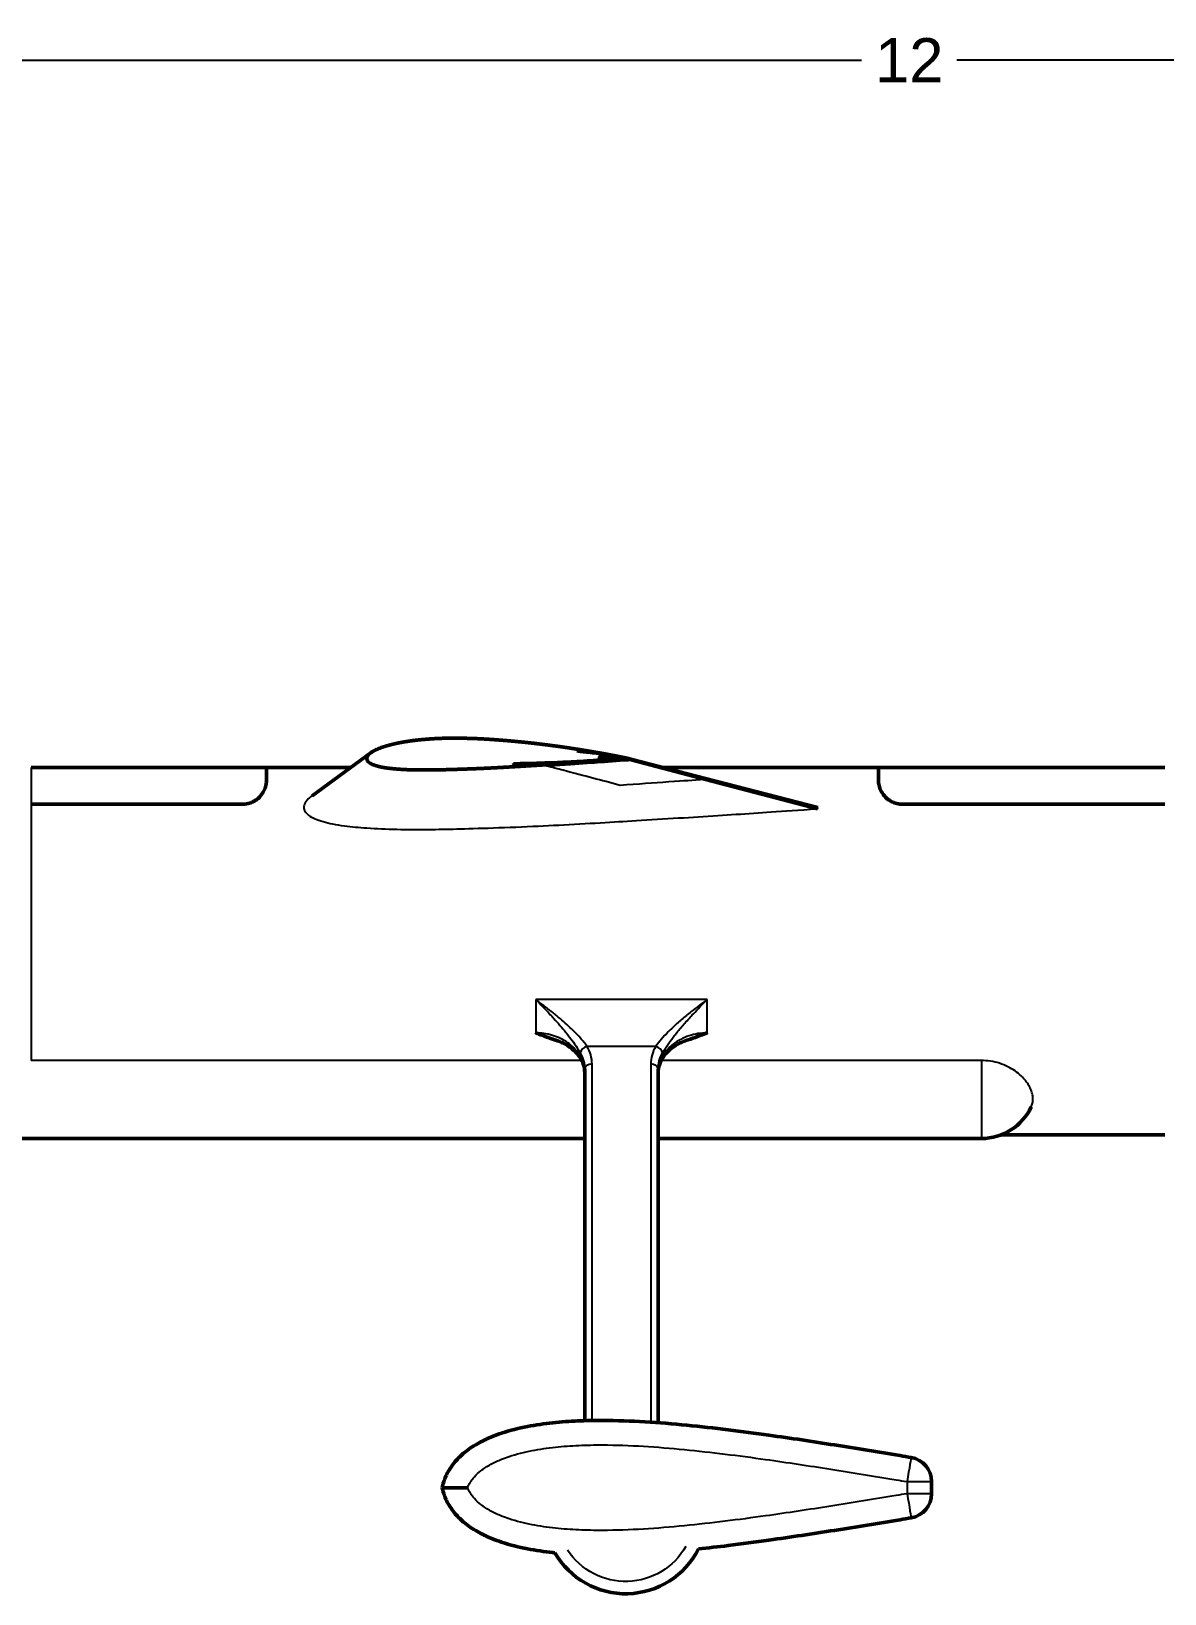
# Model space of a CAD drawing. Header units: inches. Extents: x -35.3 to 25, y 1.9 to 19.6.
# Drawn here: x 12.74 to 18.92, y 8 to 16.51 of the extents above; entities that cross this region are included whole.
import ezdxf

# ---------------------------------------------------------------- set-up
doc = ezdxf.new("R2010")
doc.units = ezdxf.units.IN
doc.header["$LTSCALE"] = 0.75
doc.header["$MEASUREMENT"] = 0
for name, color, linetype, lineweight in [('Dimensions', 7, 'Continuous', 25), ('Visible', 7, 'Continuous', 50), ('Visible Narrow', 7, 'Continuous', 25)]:
    doc.layers.add(name, color=color, linetype=linetype, lineweight=lineweight)
doc.styles.get("Standard").update_dxf_attribs({"font": 'arial.ttf'})
doc.dimstyles.get("Standard").update_dxf_attribs({"dimtxt": 0.24, "dimasz": 0.24, "dimexe": 0.14, "dimexo": 0.14, "dimgap": 0.1, "dimtad": 0, "dimtih": 1, "dimtoh": 1, "dimlfac": 0.083333, "dimzin": 12, "dimdsep": 46, "dimtxsty": 'Standard', "dimcen": 0, "dimclrd": 256, "dimclre": 256, "dimclrt": 256, "dimazin": 3, "dimtp": 0.01, "dimtm": 0.01, "dimtfac": 1, "dimtofl": 0, "dimtmove": 0, "dimatfit": 3, "dimfxl": 1, "dimtolj": 1, "dimtzin": 12, "dimarcsym": 1})

# ---------------------------------------------------------------- blocks, each defined once
blk = doc.blocks.new('*D7')
at = {"layer": 'Defpoints', "color": 0, "transparency": 16777216}
for p in [(25.022089, 16.348685), (25.022089, 12.229037), (9.022089, 11.495704)]:
    blk.add_point(p, dxfattribs=at)
at = {"layer": 'Dimensions', "lineweight": -2, "transparency": 16777216}
for p, q in [((9.022089, 11.635704), (9.022089, 16.488685)), ((25.022089, 12.369037), (25.022089, 16.488685)), ((9.262089, 16.348685), (17.264115, 16.348685)), ((24.782089, 16.348685), (17.78286, 16.348685))]:
    blk.add_line(p, q, dxfattribs=at)
at = {"layer": 'Dimensions', "transparency": 16777216}
for points in [[(9.262089, 16.388685), (9.262089, 16.308685), (9.022089, 16.348685)], [(24.782089, 16.388685), (24.782089, 16.308685), (25.022089, 16.348685)]]:
    blk.add_solid(points, dxfattribs=at)
at = {"layer": 'Dimensions', "transparency": 16777216, "insert": (17.523488, 16.348685), "char_height": 0.24, "attachment_point": 5}
blk.add_mtext('\\A1;12', dxfattribs=at)

msp = doc.modelspace()

# ---------------------------------------------------------------- linework, layer by layer
at = {"layer": 'Visible', "extrusion": (-1, 2e-16, 0)}
for p, q in [((14.2701, 12.3427, 0.5316), (14.5924, 12.5785, 16.0015)), ((14.5924, 12.5785, -16.0015), (14.5924, 12.5785, -16.0015)), ((15.9687, 12.5505, 16.402), (15.9687, 12.5501, 16.402)), ((16.0133, 12.5404, 15.736), (15.9954, 12.545, 16.0021)), ((16.0133, 12.5367, 15.736), (15.9954, 12.5413, 16.0021)), ((16.414, 12.4366, 9.7494), (16.0133, 12.5404, 15.736)), ((16.4141, 12.4315, 9.7494), (16.0133, 12.5367, 15.736)), ((12.7403, 12.4957), (14.0221, 12.4957)), ((14.0221, 12.4957), (14.4792, 12.4957)), ((16.1859, 12.4957), (17.3554, 12.4957)), ((17.0251, 12.2784, 0.6224), (16.414, 12.4366, 9.7494)), ((17.0245, 12.2712, 0.6313), (16.4141, 12.4315, 9.7494)), ((17.3554, 12.4957), (18.9154, 12.4957)), ((13.8888, 12.2957, 0.6), (12.7403, 12.2957, 0.6)), ((13.8888, 12.2957, 0.6), (12.7403, 12.2957, 0.6)), ((18.9154, 12.2957, 0.6), (17.4888, 12.2957, 0.6)), ((18.9154, 12.2957, 0.6), (17.4888, 12.2957, 0.6)), ((15.7554, 10.854, 1.0921), (15.7554, 8.9389, 2.9215)), ((16.1554, 8.9277, 2.9322), (16.1554, 10.854, 1.0921)), ((12.061, 10.4757, 0.5307), (15.7554, 10.4757, 0.5307)), ((16.1554, 10.4757, 0.5307), (17.9165, 10.4757, 0.5307)), ((18.0242, 10.4957), (18.9154, 10.4957)), ((17.645, 8.5413, 3.3067), (17.645, 8.6068, 3.3067))]:
    msp.add_line(p, q, dxfattribs=at)
at = {"layer": 'Visible', "extrusion": (1, -2e-16, 0)}
msp.add_arc((11.4957, 0, 14.0221), 1, 0, 21.03947, dxfattribs=at)
msp.add_arc((11.4957, 0, 14.0221), 1, 0, 21.03947, dxfattribs=at)
at = {"layer": 'Visible', "extrusion": (-1, 2e-16, 0)}
msp.add_arc((-11.4957, 0, -17.3554), 1, 158.96053, 180, dxfattribs=at)
msp.add_arc((-11.4957, 0, -17.3554), 1, 158.96053, 180, dxfattribs=at)
at = {"layer": 'Visible', "extrusion": (0, -2e-16, -1)}
msp.add_arc((-17.9165, 10.7757, -0.5307), 0.3, 205.1663, 270, dxfattribs=at)
at = {"layer": 'Visible'}
for centre, radius, start, end in [((17.5117, 8.6068, 3.3067), 0.1333, 0, 80.43539), ((17.5117, 8.5413, 3.3067), 0.1333, 279.56461, 0), ((15.9784, 8.4407, 3.3111), 0.4444, 209.84665, 333.19649)]:
    msp.add_arc(centre, radius, start, end, dxfattribs=at)
at = {"layer": 'Visible', "extrusion": (8.33e-14, 0.017452, 0.999848)}
msp.add_open_spline([(14.5688, 12.5433, 16.0021), (14.5687, 12.5441, 16.0021), (14.5687, 12.5469, 16.002), (14.5695, 12.5519, 16.0019), (14.5727, 12.5589, 16.0018), (14.5793, 12.5673, 16.0017), (14.5873, 12.5748, 16.0015), (14.594, 12.5799, 16.0014), (14.6002, 12.5837, 16.0014), (14.6074, 12.5874, 16.0013), (14.6167, 12.5919, 16.0012), (14.6276, 12.5969, 16.0011), (14.6392, 12.6019, 16.0011), (14.6505, 12.6061, 16.001), (14.661, 12.6096, 16.0009), (14.6707, 12.6125, 16.0009), (14.6801, 12.6152, 16.0008), (14.6896, 12.6178, 16.0008), (14.6999, 12.6206, 16.0007), (14.7115, 12.6236, 16.0007), (14.7247, 12.6266, 16.0006), (14.7393, 12.6297, 16.0006), (14.7549, 12.6327, 16.0005), (14.7709, 12.6355, 16.0005), (14.7867, 12.6381, 16.0004), (14.802, 12.6405, 16.0004), (14.8169, 12.6425, 16.0003), (14.8315, 12.6443, 16.0003), (14.8462, 12.646, 16.0003), (14.8611, 12.6475, 16.0003), (14.8763, 12.6488, 16.0002), (14.8916, 12.6501, 16.0002), (14.9067, 12.6513, 16.0002), (14.9214, 12.6523, 16.0002), (14.9357, 12.6533, 16.0002), (14.9499, 12.6541, 16.0001), (14.9642, 12.6547, 16.0001), (14.9794, 12.6552, 16.0001), (14.9958, 12.6556, 16.0001), (15.0138, 12.6559, 16.0001), (15.0334, 12.656, 16.0001), (15.0545, 12.656, 16.0001), (15.0766, 12.6558, 16.0001), (15.0994, 12.6555, 16.0001), (15.1225, 12.655, 16.0001), (15.1453, 12.6543, 16.0001), (15.1677, 12.6535, 16.0002), (15.1896, 12.6525, 16.0002), (15.2108, 12.6513, 16.0002), (15.2317, 12.65, 16.0002), (15.2522, 12.6487, 16.0002), (15.2727, 12.6472, 16.0003), (15.2932, 12.6456, 16.0003), (15.3139, 12.644, 16.0003), (15.3349, 12.6423, 16.0004), (15.3561, 12.6404, 16.0004), (15.3775, 12.6385, 16.0004), (15.3991, 12.6365, 16.0005), (15.4208, 12.6343, 16.0005), (15.4425, 12.6321, 16.0005), (15.4642, 12.6297, 16.0006), (15.4856, 12.6273, 16.0006), (15.5069, 12.6247, 16.0007), (15.5279, 12.6222, 16.0007), (15.5487, 12.6195, 16.0008), (15.5692, 12.6169, 16.0008), (15.5897, 12.6141, 16.0008), (15.6102, 12.6114, 16.0009), (15.6309, 12.6085, 16.0009), (15.6519, 12.6055, 16.001), (15.6734, 12.6023, 16.0011), (15.6953, 12.599, 16.0011), (15.7177, 12.5955, 16.0012), (15.7404, 12.5919, 16.0012), (15.7631, 12.5882, 16.0013), (15.7853, 12.5845, 16.0014), (15.8068, 12.5809, 16.0014), (15.827, 12.5774, 16.0015), (15.8458, 12.5741, 16.0015), (15.8631, 12.571, 16.0016), (15.8789, 12.5681, 16.0016), (15.8936, 12.5654, 16.0017), (15.9076, 12.5627, 16.0017), (15.9213, 12.56, 16.0018), (15.9351, 12.5573, 16.0018), (15.9492, 12.5544, 16.0019), (15.9639, 12.5515, 16.0019), (15.9762, 12.549, 16.002), (15.9857, 12.547, 16.002), (15.9922, 12.5457, 16.002), (15.9954, 12.545, 16.0021)], degree=5, knots=[-0.5023466, -0.5023466, -0.5023466, -0.5023466, -0.5023466, -0.5023466, -0.5, -0.4941176, -0.4882353, -0.4823529, -0.4764706, -0.4705882, -0.4647059, -0.4588235, -0.4529412, -0.4470588, -0.4411765, -0.4352941, -0.4294118, -0.4235294, -0.4176471, -0.4117647, -0.4058824, -0.4, -0.3941176, -0.3882353, -0.3823529, -0.3764706, -0.3705882, -0.3647059, -0.3588235, -0.3529412, -0.3470588, -0.3411765, -0.3352941, -0.3294118, -0.3235294, -0.3176471, -0.3117647, -0.3058824, -0.3, -0.2941176, -0.2882353, -0.2823529, -0.2764706, -0.2705882, -0.2647059, -0.2588235, -0.2529412, -0.2470588, -0.2411765, -0.2352941, -0.2294118, -0.2235294, -0.2176471, -0.2117647, -0.2058824, -0.2, -0.1941176, -0.1882353, -0.1823529, -0.1764706, -0.1705882, -0.1647059, -0.1588235, -0.1529412, -0.1470588, -0.1411765, -0.1352941, -0.1294118, -0.1235294, -0.1176471, -0.1117647, -0.1058824, -0.1, -0.0941176, -0.0882353, -0.0823529, -0.0764706, -0.0705882, -0.0647059, -0.0588235, -0.0529412, -0.0470588, -0.0411765, -0.0352941, -0.0294118, -0.0235294, -0.0176471, -0.0117647, -0.0058824, 0, 0, 0, 0, 0, 0], dxfattribs=at)
at = {"layer": 'Visible', "extrusion": (1.193e-13, -0.017452, -0.999848)}
msp.add_open_spline([(15.9954, 12.5413, 16.0021), (15.9922, 12.5411, 16.0021), (15.9856, 12.5406, 16.0021), (15.976, 12.5399, 16.0021), (15.9637, 12.5391, 16.0022), (15.9488, 12.538, 16.0022), (15.9346, 12.5371, 16.0022), (15.9207, 12.5361, 16.0022), (15.9069, 12.5352, 16.0022), (15.8928, 12.5342, 16.0022), (15.8779, 12.5332, 16.0023), (15.8619, 12.5321, 16.0023), (15.8444, 12.5309, 16.0023), (15.8253, 12.5296, 16.0023), (15.8048, 12.5282, 16.0023), (15.7832, 12.5267, 16.0024), (15.7607, 12.5252, 16.0024), (15.7379, 12.5236, 16.0024), (15.7151, 12.5221, 16.0025), (15.6927, 12.5206, 16.0025), (15.6706, 12.5192, 16.0025), (15.6491, 12.5178, 16.0025), (15.6281, 12.5165, 16.0025), (15.6074, 12.5152, 16.0026), (15.5868, 12.5139, 16.0026), (15.5663, 12.5126, 16.0026), (15.5456, 12.5113, 16.0026), (15.5248, 12.51, 16.0027), (15.5037, 12.5087, 16.0027), (15.4823, 12.5073, 16.0027), (15.4608, 12.506, 16.0027), (15.4391, 12.5047, 16.0028), (15.4174, 12.5034, 16.0028), (15.3956, 12.502, 16.0028), (15.374, 12.5008, 16.0028), (15.3526, 12.4995, 16.0028), (15.3314, 12.4983, 16.0029), (15.3104, 12.4971, 16.0029), (15.2898, 12.4959, 16.0029), (15.2692, 12.4948, 16.0029), (15.2488, 12.4938, 16.0029), (15.2282, 12.4928, 16.003), (15.2073, 12.4918, 16.003), (15.1859, 12.4908, 16.003), (15.164, 12.4899, 16.003), (15.1415, 12.489, 16.003), (15.1186, 12.4882, 16.003), (15.0956, 12.4874, 16.0031), (15.0728, 12.4867, 16.0031), (15.0508, 12.486, 16.0031), (15.03, 12.4853, 16.0031), (15.0106, 12.4848, 16.0031), (14.9929, 12.4843, 16.0031), (14.9768, 12.4839, 16.0031), (14.9618, 12.4836, 16.0031), (14.9475, 12.4833, 16.0031), (14.9334, 12.4831, 16.0031), (14.919, 12.4829, 16.0031), (14.9041, 12.4828, 16.0031), (14.889, 12.4827, 16.0031), (14.8737, 12.4827, 16.0031), (14.8585, 12.4828, 16.0031), (14.8436, 12.4829, 16.0031), (14.8289, 12.4831, 16.0031), (14.8142, 12.4835, 16.0031), (14.7991, 12.484, 16.0031), (14.7836, 12.4846, 16.0031), (14.7676, 12.4854, 16.0031), (14.7516, 12.4864, 16.0031), (14.736, 12.4875, 16.0031), (14.7216, 12.4887, 16.003), (14.7086, 12.4899, 16.003), (14.6972, 12.4912, 16.003), (14.687, 12.4924, 16.003), (14.6775, 12.4936, 16.0029), (14.6679, 12.4949, 16.0029), (14.6578, 12.4965, 16.0029), (14.6468, 12.4986, 16.0029), (14.6351, 12.5014, 16.0028), (14.6233, 12.5046, 16.0028), (14.6127, 12.5078, 16.0027), (14.604, 12.5108, 16.0026), (14.5972, 12.5136, 16.0026), (14.5907, 12.5169, 16.0025), (14.5831, 12.5217, 16.0025), (14.5755, 12.5279, 16.0023), (14.571, 12.534, 16.0022), (14.5693, 12.5389, 16.0022), (14.5688, 12.5421, 16.0021), (14.5688, 12.5433, 16.0021)], degree=5, knots=[-1, -1, -1, -1, -1, -1, -0.9941176, -0.9882353, -0.9823529, -0.9764706, -0.9705882, -0.9647059, -0.9588235, -0.9529412, -0.9470588, -0.9411765, -0.9352941, -0.9294118, -0.9235294, -0.9176471, -0.9117647, -0.9058824, -0.9, -0.8941176, -0.8882353, -0.8823529, -0.8764706, -0.8705882, -0.8647059, -0.8588235, -0.8529412, -0.8470588, -0.8411765, -0.8352941, -0.8294118, -0.8235294, -0.8176471, -0.8117647, -0.8058824, -0.8, -0.7941176, -0.7882353, -0.7823529, -0.7764706, -0.7705882, -0.7647059, -0.7588235, -0.7529412, -0.7470588, -0.7411765, -0.7352941, -0.7294118, -0.7235294, -0.7176471, -0.7117647, -0.7058824, -0.7, -0.6941176, -0.6882353, -0.6823529, -0.6764706, -0.6705882, -0.6647059, -0.6588235, -0.6529412, -0.6470588, -0.6411765, -0.6352941, -0.6294118, -0.6235294, -0.6176471, -0.6117647, -0.6058824, -0.6, -0.5941176, -0.5882353, -0.5823529, -0.5764706, -0.5705882, -0.5647059, -0.5588235, -0.5529412, -0.5470588, -0.5411765, -0.5352941, -0.5294118, -0.5235294, -0.5176471, -0.5117647, -0.5058824, -0.5023466, -0.5023466, -0.5023466, -0.5023466, -0.5023466, -0.5023466], dxfattribs=at)
at = {"layer": 'Visible'}
for points, knots in [([(15.8784, 12.5408, 16.3314), (15.8784, 12.5408, 16.3318), (15.8784, 12.5408, 16.3322), (15.8783, 12.5408, 16.3355), (15.8779, 12.5408, 16.3385), (15.8765, 12.5406, 16.3431), (15.8758, 12.5406, 16.3448), (15.8742, 12.5404, 16.3476), (15.8733, 12.5404, 16.3488), (15.8704, 12.5401, 16.352), (15.8679, 12.5399, 16.3537), (15.8627, 12.5394, 16.3562), (15.86, 12.5392, 16.357), (15.8529, 12.5385, 16.3587), (15.8484, 12.5381, 16.3593), (15.8338, 12.5368, 16.3607), (15.8236, 12.5359, 16.3609), (15.7852, 12.5328, 16.3599), (15.7574, 12.5308, 16.354), (15.689, 12.5267, 16.341), (15.6484, 12.5249, 16.3332), (15.5465, 12.5209, 16.3148), (15.485, 12.5193, 16.304), (15.4167, 12.5176, 16.2829), (15.4079, 12.5173, 16.28), (15.3927, 12.517, 16.2741), (15.3862, 12.5168, 16.2714), (15.3765, 12.5166, 16.266), (15.3729, 12.5165, 16.2637), (15.3695, 12.5164, 16.2599), (15.3688, 12.5164, 16.2591), (15.368, 12.5164, 16.2576), (15.3677, 12.5164, 16.2569), (15.3673, 12.5164, 16.2556), (15.3672, 12.5164, 16.2548), (15.3672, 12.5164, 16.2541), (15.3672, 12.5164, 16.2541), (15.3672, 12.5164, 16.254)], [9.157386, 9.157386, 9.157386, 9.157386, 9.185203, 9.185203, 9.387109, 9.387109, 9.511468, 9.511468, 9.609853, 9.609853, 9.809593, 9.809593, 10.006569, 10.006569, 10.312989, 10.312989, 11.015231, 11.015231, 12.954263, 12.954263, 15.794379, 15.794379, 20.057666, 20.057666, 20.696852, 20.696852, 21.176774, 21.176774, 21.4578, 21.4578, 21.527509, 21.527509, 21.576716, 21.576716, 21.626072, 21.626072, 21.627938, 21.627938, 21.627938, 21.627938]), ([(15.7124, 12.5865, 16.2579), (15.7124, 12.5865, 16.2591), (15.7126, 12.5865, 16.2603), (15.7136, 12.5863, 16.265), (15.7155, 12.5861, 16.2683), (15.7198, 12.5857, 16.2741), (15.7223, 12.5854, 16.2767), (15.7297, 12.5846, 16.2838), (15.7351, 12.584, 16.288), (15.7521, 12.5821, 16.2997), (15.7643, 12.5808, 16.3065), (15.8048, 12.5761, 16.3266), (15.8343, 12.5724, 16.3376), (15.8865, 12.565, 16.3535), (15.9084, 12.5616, 16.3612), (15.9379, 12.5565, 16.3714), (15.9454, 12.5551, 16.3746), (15.954, 12.5534, 16.3805), (15.956, 12.5531, 16.382), (15.9589, 12.5525, 16.3836), (15.9598, 12.5523, 16.384), (15.9616, 12.5519, 16.3845), (15.9625, 12.5517, 16.3846), (15.9639, 12.5515, 16.3844), (15.9643, 12.5514, 16.3842), (15.9651, 12.5512, 16.3839), (15.9655, 12.5511, 16.3836), (15.9661, 12.551, 16.383), (15.9664, 12.5509, 16.3827), (15.9677, 12.5507, 16.3808), (15.9682, 12.5506, 16.379), (15.9694, 12.5503, 16.3737), (15.9699, 12.5502, 16.3702), (15.9708, 12.55, 16.3635), (15.9713, 12.5499, 16.3603), (15.9717, 12.5498, 16.3572)], [9.498644, 9.498644, 9.498644, 9.498644, 9.577898, 9.577898, 9.828794, 9.828794, 10.074173, 10.074173, 10.537396, 10.537396, 11.496941, 11.496941, 13.655651, 13.655651, 15.267675, 15.267675, 15.824573, 15.824573, 15.992919, 15.992919, 16.060214, 16.060214, 16.122275, 16.122275, 16.153074, 16.153074, 16.183953, 16.183953, 16.214739, 16.214739, 16.340169, 16.340169, 16.584935, 16.584935, 16.802869, 16.802869, 16.802869, 16.802869]), ([(14.0221, 12.429, 0.359), (14.0221, 12.4256, 0.368), (14.022, 12.422, 0.3769), (14.021, 12.4099, 0.4058), (14.0195, 12.401, 0.4253), (14.014, 12.3823, 0.463), (14.0101, 12.3725, 0.4813), (13.9993, 12.3538, 0.5139), (13.9924, 12.3441, 0.5296), (13.9785, 12.3302, 0.551), (13.9733, 12.3257, 0.5578), (13.9618, 12.3173, 0.5702), (13.9555, 12.3134, 0.5757), (13.9447, 12.3079, 0.5833), (13.9404, 12.306, 0.586), (13.931, 12.3025, 0.5909), (13.926, 12.3009, 0.593), (13.9156, 12.2983, 0.5965), (13.9102, 12.2973, 0.5978), (13.8994, 12.296, 0.5996), (13.894, 12.2957, 0.6), (13.8888, 12.2957, 0.6)], [38.982932, 38.982932, 38.982932, 38.982932, 39.621013, 39.621013, 41.066721, 41.066721, 42.51243, 42.51243, 43.744915, 43.744915, 44.361157, 44.361157, 44.977399, 44.977399, 45.338085, 45.338085, 45.698771, 45.698771, 46.059457, 46.059457, 46.420143, 46.420143, 46.420143, 46.420143]), ([(14.0221, 12.429, 0.359), (14.0221, 12.4256, 0.368), (14.022, 12.422, 0.3769), (14.021, 12.4099, 0.4058), (14.0195, 12.401, 0.4253), (14.014, 12.3823, 0.463), (14.0101, 12.3725, 0.4813), (13.9993, 12.3538, 0.5139), (13.9924, 12.3441, 0.5296), (13.9785, 12.3302, 0.551), (13.9733, 12.3257, 0.5578), (13.9618, 12.3173, 0.5702), (13.9555, 12.3134, 0.5757), (13.9447, 12.3079, 0.5833), (13.9404, 12.306, 0.586), (13.931, 12.3025, 0.5909), (13.926, 12.3009, 0.593), (13.9156, 12.2983, 0.5965), (13.9102, 12.2973, 0.5978), (13.8994, 12.296, 0.5996), (13.894, 12.2957, 0.6), (13.8888, 12.2957, 0.6)], [38.982932, 38.982932, 38.982932, 38.982932, 39.621013, 39.621013, 41.066721, 41.066721, 42.51243, 42.51243, 43.744915, 43.744915, 44.361157, 44.361157, 44.977399, 44.977399, 45.338085, 45.338085, 45.698771, 45.698771, 46.059457, 46.059457, 46.420143, 46.420143, 46.420143, 46.420143]), ([(17.4888, 12.2957, 0.6), (17.4835, 12.2957, 0.6), (17.4781, 12.296, 0.5996), (17.4673, 12.2973, 0.5978), (17.4619, 12.2983, 0.5965), (17.4515, 12.3009, 0.593), (17.4465, 12.3025, 0.5909), (17.4371, 12.306, 0.586), (17.4328, 12.3079, 0.5833), (17.422, 12.3134, 0.5757), (17.4157, 12.3173, 0.5702), (17.4042, 12.3257, 0.5578), (17.399, 12.3302, 0.551), (17.3851, 12.3441, 0.5296), (17.3783, 12.3538, 0.5139), (17.3675, 12.3725, 0.4813), (17.3635, 12.3823, 0.463), (17.358, 12.401, 0.4253), (17.3565, 12.4099, 0.4058), (17.3556, 12.422, 0.3769), (17.3554, 12.4256, 0.368), (17.3554, 12.429, 0.359)], [46.420143, 46.420143, 46.420143, 46.420143, 46.780828, 46.780828, 47.141514, 47.141514, 47.5022, 47.5022, 47.862886, 47.862886, 48.479128, 48.479128, 49.095371, 49.095371, 50.327856, 50.327856, 51.773564, 51.773564, 53.219273, 53.219273, 53.857353, 53.857353, 53.857353, 53.857353]), ([(17.4888, 12.2957, 0.6), (17.4835, 12.2957, 0.6), (17.4781, 12.296, 0.5996), (17.4673, 12.2973, 0.5978), (17.4619, 12.2983, 0.5965), (17.4515, 12.3009, 0.593), (17.4465, 12.3025, 0.5909), (17.4371, 12.306, 0.586), (17.4328, 12.3079, 0.5833), (17.422, 12.3134, 0.5757), (17.4157, 12.3173, 0.5702), (17.4042, 12.3257, 0.5578), (17.399, 12.3302, 0.551), (17.3851, 12.3441, 0.5296), (17.3783, 12.3538, 0.5139), (17.3675, 12.3725, 0.4813), (17.3635, 12.3823, 0.463), (17.358, 12.401, 0.4253), (17.3565, 12.4099, 0.4058), (17.3556, 12.422, 0.3769), (17.3554, 12.4256, 0.368), (17.3554, 12.429, 0.359)], [46.420143, 46.420143, 46.420143, 46.420143, 46.780828, 46.780828, 47.141514, 47.141514, 47.5022, 47.5022, 47.862886, 47.862886, 48.479128, 48.479128, 49.095371, 49.095371, 50.327856, 50.327856, 51.773564, 51.773564, 53.219273, 53.219273, 53.857353, 53.857353, 53.857353, 53.857353]), ([(15.5913, 11.0132, 0.8759), (15.5798, 11.0167, 0.8778), (15.5683, 11.0208, 0.88), (15.5348, 11.0331, 0.8866), (15.5122, 11.0423, 0.8913), (15.4889, 11.0505, 0.8954), (15.4888, 11.0506, 0.8955), (15.4888, 11.0506, 0.8955)], [1.575987, 1.575987, 1.575987, 1.575987, 2.37668, 2.37668, 3.921003, 3.921003, 3.924333, 3.924333, 3.924333, 3.924333]), ([(15.5913, 11.0132, 0.8759), (15.6118, 11.0068, 0.8826), (15.6311, 10.9987, 0.8914), (15.666, 10.9795, 0.9123), (15.6816, 10.9686, 0.9244), (15.7085, 10.9447, 0.9512), (15.7198, 10.9319, 0.9658), (15.7377, 10.9053, 0.9969), (15.7444, 10.8916, 1.0132), (15.7532, 10.864, 1.0469), (15.7554, 10.8501, 1.0642), (15.7554, 10.8362, 1.0814)], [3.60465, 3.60465, 3.60465, 3.60465, 5.319214, 5.319214, 7.033778, 7.033778, 8.748342, 8.748342, 10.462906, 10.462906, 12.17747, 12.17747, 12.17747, 12.17747]), ([(16.1554, 10.8362, 1.0814), (16.1554, 10.8501, 1.0642), (16.1576, 10.864, 1.0469), (16.1664, 10.8916, 1.0132), (16.1731, 10.9053, 0.9969), (16.191, 10.9319, 0.9658), (16.2023, 10.9447, 0.9512), (16.2292, 10.9686, 0.9244), (16.2449, 10.9795, 0.9123), (16.2797, 10.9987, 0.8914), (16.299, 11.0068, 0.8826), (16.3195, 11.0132, 0.8759)], [0, 0, 0, 0, 1.714564, 1.714564, 3.429128, 3.429128, 5.143692, 5.143692, 6.858256, 6.858256, 8.57282, 8.57282, 8.57282, 8.57282]), ([(16.4221, 11.0506, 0.8955), (16.422, 11.0506, 0.8955), (16.422, 11.0505, 0.8954), (16.3863, 11.0379, 0.8892), (16.3523, 11.0233, 0.8814), (16.3195, 11.0132, 0.8759)], [-0.003698, -0.003698, -0.003698, -0.003698, 0, 0, 2.631622, 2.631622, 2.631622, 2.631622]), ([(17.5338, 8.7383, 3.3067), (17.5137, 8.7417, 3.3067), (17.4935, 8.7451, 3.3067), (17.3547, 8.7683, 3.3067), (17.2356, 8.7877, 3.3067), (16.9976, 8.8252, 3.3067), (16.8787, 8.8432, 3.3067), (16.6852, 8.8703, 3.3067), (16.6109, 8.8802, 3.3067), (16.4617, 8.8985, 3.3067), (16.3867, 8.907, 3.3067), (16.2359, 8.9217, 3.3067), (16.1599, 8.928, 3.3067), (16.007, 8.9371, 3.3067), (15.93, 8.94, 3.3067), (15.8524, 8.9402, 3.3067), (15.8078, 8.9403, 3.3067), (15.7629, 8.9395, 3.3067), (15.6727, 8.9355, 3.3067), (15.6273, 8.9323, 3.3067), (15.5357, 8.9226, 3.3067), (15.4896, 8.916, 3.3067), (15.3963, 8.8979, 3.3067), (15.3493, 8.8863, 3.3067), (15.2856, 8.8651, 3.3067), (15.2695, 8.8593, 3.3067), (15.229, 8.843, 3.3067), (15.2045, 8.8317, 3.3067), (15.1553, 8.8049, 3.3067), (15.1306, 8.7893, 3.3067), (15.0891, 8.7563, 3.3067), (15.072, 8.7408, 3.3067), (15.0479, 8.7138, 3.3067), (15.0401, 8.7041, 3.3067), (15.0253, 8.6836, 3.3067), (15.0183, 8.6727, 3.3067), (15.0073, 8.6531, 3.3067), (15.003, 8.6445, 3.3067), (14.99, 8.6156, 3.3067), (14.9831, 8.5945, 3.3067), (14.9784, 8.574, 3.3067)], [2.570511, 2.570511, 2.570511, 2.570511, 3.970093, 3.970093, 12.194254, 12.194254, 20.418421, 20.418421, 25.523026, 25.523026, 30.627631, 30.627631, 35.732236, 35.732236, 40.836841, 40.836841, 40.836841, 43.777188, 43.777188, 46.717534, 46.717534, 49.657881, 49.657881, 52.598222, 52.598222, 53.59311, 53.59311, 55.089683, 55.089683, 56.586256, 56.586256, 57.644133, 57.644133, 58.173069, 58.173069, 58.702005, 58.702005, 59.090986, 59.090986, 59.997151, 59.997151, 59.997151, 59.997151]), ([(14.9784, 8.574, 3.3067), (14.9831, 8.5536, 3.3067), (14.99, 8.5325, 3.3067), (15.003, 8.5035, 3.3067), (15.0073, 8.495, 3.3067), (15.0183, 8.4753, 3.3067), (15.0253, 8.4644, 3.3067), (15.0401, 8.4439, 3.3067), (15.0479, 8.4343, 3.3067), (15.072, 8.4073, 3.3067), (15.0891, 8.3917, 3.3067), (15.1306, 8.3588, 3.3067), (15.1553, 8.3432, 3.3067), (15.2045, 8.3163, 3.3067), (15.229, 8.3051, 3.3067), (15.2695, 8.2888, 3.3067), (15.2856, 8.283, 3.3067), (15.3493, 8.2618, 3.3067), (15.3963, 8.2502, 3.3067), (15.4896, 8.232, 3.3067), (15.5357, 8.2255, 3.3067), (15.5853, 8.2202, 3.3067), (15.5891, 8.2198, 3.3067), (15.5929, 8.2194, 3.3067)], [0, 0, 0, 0, 0.906165, 0.906165, 1.295146, 1.295146, 1.824082, 1.824082, 2.353018, 2.353018, 3.410895, 3.410895, 4.907468, 4.907468, 6.404041, 6.404041, 7.398929, 7.398929, 10.33927, 10.33927, 13.279617, 13.279617, 13.523458, 13.523458, 13.523458, 13.523458]), ([(16.375, 8.2402, 3.3067), (16.429, 8.2459, 3.3067), (16.4827, 8.2521, 3.3067), (16.6109, 8.2679, 3.3067), (16.6852, 8.2778, 3.3067), (16.8787, 8.3049, 3.3067), (16.9976, 8.3229, 3.3067), (17.2356, 8.3603, 3.3067), (17.3547, 8.3798, 3.3067), (17.4935, 8.403, 3.3067), (17.5137, 8.4064, 3.3067), (17.5338, 8.4098, 3.3067)], [30.809082, 30.809082, 30.809082, 30.809082, 34.474125, 34.474125, 39.57873, 39.57873, 47.802897, 47.802897, 56.027058, 56.027058, 57.42664, 57.42664, 57.42664, 57.42664])]:
    msp.add_open_spline(points, degree=3, knots=knots, dxfattribs=at)
at = {"layer": 'Visible', "extrusion": (9.371e-13, 0.017452, 0.999848)}
msp.add_open_spline([(15.9687, 12.5501, 16.402), (15.9684, 12.5501, 16.402), (15.9678, 12.55, 16.402), (15.9669, 12.55, 16.402), (15.9657, 12.5499, 16.402), (15.9643, 12.5498, 16.402), (15.963, 12.5497, 16.402), (15.9617, 12.5496, 16.402), (15.9604, 12.5495, 16.402), (15.9591, 12.5494, 16.402), (15.9577, 12.5494, 16.402), (15.9562, 12.5492, 16.402), (15.9546, 12.5491, 16.402), (15.9528, 12.549, 16.402), (15.9508, 12.5489, 16.402), (15.9488, 12.5487, 16.402), (15.9467, 12.5486, 16.402), (15.9445, 12.5484, 16.4021), (15.9424, 12.5483, 16.4021), (15.9402, 12.5482, 16.4021), (15.9382, 12.548, 16.4021), (15.9361, 12.5479, 16.4021), (15.9342, 12.5478, 16.4021), (15.9322, 12.5477, 16.4021), (15.9303, 12.5475, 16.4021), (15.9283, 12.5474, 16.4021), (15.9264, 12.5473, 16.4021), (15.9244, 12.5472, 16.4021), (15.9224, 12.547, 16.4021), (15.9204, 12.5469, 16.4021), (15.9184, 12.5468, 16.4021), (15.9163, 12.5467, 16.4021), (15.9143, 12.5465, 16.4021), (15.9122, 12.5464, 16.4021), (15.9102, 12.5463, 16.4021), (15.9082, 12.5462, 16.4021), (15.9062, 12.5461, 16.4021), (15.9042, 12.546, 16.4021), (15.9023, 12.5458, 16.4021), (15.9003, 12.5457, 16.4021), (15.8984, 12.5456, 16.4021), (15.8965, 12.5455, 16.4021), (15.8945, 12.5455, 16.4021), (15.8924, 12.5454, 16.4021), (15.8904, 12.5453, 16.4021), (15.8882, 12.5452, 16.4021), (15.8861, 12.5451, 16.4021), (15.8839, 12.545, 16.4021), (15.8818, 12.545, 16.4021), (15.8797, 12.5449, 16.4021), (15.8778, 12.5449, 16.4021), (15.876, 12.5448, 16.4021), (15.8744, 12.5448, 16.4021), (15.8729, 12.5447, 16.4021), (15.8716, 12.5447, 16.4021), (15.8703, 12.5447, 16.4021), (15.8689, 12.5447, 16.4021), (15.8676, 12.5446, 16.4021), (15.8662, 12.5446, 16.4021), (15.8648, 12.5446, 16.4021), (15.8633, 12.5446, 16.4021), (15.8619, 12.5446, 16.4021), (15.8605, 12.5447, 16.4021), (15.8592, 12.5447, 16.4021), (15.8578, 12.5447, 16.4021), (15.8564, 12.5448, 16.4021), (15.8549, 12.5448, 16.4021), (15.8534, 12.5449, 16.4021), (15.8519, 12.545, 16.4021), (15.8505, 12.5451, 16.4021), (15.8492, 12.5452, 16.4021), (15.848, 12.5453, 16.4021), (15.847, 12.5455, 16.4021), (15.8461, 12.5456, 16.4021), (15.8452, 12.5457, 16.4021), (15.8444, 12.5458, 16.4021), (15.8434, 12.546, 16.4021), (15.8424, 12.5462, 16.4021), (15.8413, 12.5464, 16.4021), (15.8402, 12.5467, 16.4021), (15.8393, 12.547, 16.4021), (15.8385, 12.5473, 16.4021), (15.8379, 12.5476, 16.4021), (15.8373, 12.5479, 16.4021), (15.8366, 12.5483, 16.4021), (15.8359, 12.5489, 16.402), (15.8353, 12.5497, 16.402), (15.8352, 12.5506, 16.402), (15.8356, 12.5516, 16.402), (15.8363, 12.5525, 16.402), (15.837, 12.5532, 16.402), (15.8376, 12.5537, 16.402), (15.8382, 12.554, 16.402), (15.8388, 12.5543, 16.4019), (15.8396, 12.5547, 16.4019), (15.8406, 12.5552, 16.4019), (15.8417, 12.5557, 16.4019), (15.8427, 12.5561, 16.4019), (15.8437, 12.5564, 16.4019), (15.8446, 12.5567, 16.4019), (15.8455, 12.5569, 16.4019), (15.8463, 12.5572, 16.4019), (15.8472, 12.5574, 16.4019), (15.8483, 12.5577, 16.4019), (15.8494, 12.558, 16.4019), (15.8508, 12.5583, 16.4019), (15.8522, 12.5585, 16.4019), (15.8537, 12.5588, 16.4019), (15.8552, 12.5591, 16.4019), (15.8566, 12.5593, 16.4019), (15.858, 12.5595, 16.4019), (15.8594, 12.5597, 16.4019), (15.8608, 12.5598, 16.4019), (15.8622, 12.56, 16.4019), (15.8636, 12.5601, 16.4018), (15.865, 12.5602, 16.4018), (15.8664, 12.5603, 16.4018), (15.8678, 12.5605, 16.4018), (15.8692, 12.5605, 16.4018), (15.8705, 12.5606, 16.4018), (15.8718, 12.5607, 16.4018), (15.8732, 12.5607, 16.4018), (15.8747, 12.5608, 16.4018), (15.8763, 12.5608, 16.4018), (15.8781, 12.5608, 16.4018), (15.88, 12.5608, 16.4018), (15.8821, 12.5608, 16.4018), (15.8842, 12.5608, 16.4018), (15.8864, 12.5607, 16.4018), (15.8886, 12.5607, 16.4018), (15.8907, 12.5606, 16.4018), (15.8928, 12.5605, 16.4018), (15.8948, 12.5604, 16.4018), (15.8968, 12.5603, 16.4018), (15.8987, 12.5602, 16.4018), (15.9006, 12.56, 16.4018), (15.9026, 12.5599, 16.4019), (15.9045, 12.5597, 16.4019), (15.9065, 12.5596, 16.4019), (15.9085, 12.5594, 16.4019), (15.9105, 12.5592, 16.4019), (15.9125, 12.559, 16.4019), (15.9146, 12.5588, 16.4019), (15.9166, 12.5586, 16.4019), (15.9187, 12.5584, 16.4019), (15.9207, 12.5582, 16.4019), (15.9227, 12.5579, 16.4019), (15.9247, 12.5577, 16.4019), (15.9267, 12.5574, 16.4019), (15.9286, 12.5572, 16.4019), (15.9305, 12.5569, 16.4019), (15.9325, 12.5567, 16.4019), (15.9344, 12.5564, 16.4019), (15.9364, 12.5561, 16.4019), (15.9384, 12.5558, 16.4019), (15.9405, 12.5555, 16.4019), (15.9426, 12.5552, 16.4019), (15.9447, 12.5549, 16.4019), (15.9469, 12.5545, 16.4019), (15.949, 12.5542, 16.402), (15.951, 12.5538, 16.402), (15.9529, 12.5535, 16.402), (15.9547, 12.5532, 16.402), (15.9563, 12.5529, 16.402), (15.9578, 12.5526, 16.402), (15.9592, 12.5524, 16.402), (15.9605, 12.5521, 16.402), (15.9617, 12.5519, 16.402), (15.963, 12.5516, 16.402), (15.9643, 12.5513, 16.402), (15.9657, 12.5511, 16.402), (15.9669, 12.5508, 16.402), (15.9678, 12.5506, 16.402), (15.9684, 12.5505, 16.402), (15.9687, 12.5505, 16.402)], degree=5, dxfattribs=at)
at = {"layer": 'Visible', "extrusion": (-0.002794, -0.999907, 0.013359)}
msp.add_open_spline([(15.9954, 12.545, 16.0021), (15.9932, 12.5455, 16.0354), (15.9887, 12.5464, 16.102), (15.982, 12.5477, 16.202), (15.9753, 12.5491, 16.302), (15.9709, 12.55, 16.3687), (15.9687, 12.5505, 16.402)], degree=3, knots=[0, 0, 0, 0, 2.289867, 4.581337, 6.873247, 9.164532, 9.164532, 9.164532, 9.164532], dxfattribs=at)
at = {"layer": 'Visible', "extrusion": (0.00322, -0.999749, 0.022167)}
msp.add_open_spline([(15.9954, 12.5413, 16.0021), (15.9932, 12.5421, 16.0354), (15.9887, 12.5435, 16.1021), (15.982, 12.5457, 16.202), (15.9753, 12.5479, 16.302), (15.9709, 12.5494, 16.3687), (15.9687, 12.5501, 16.402)], degree=3, knots=[0, 0, 0, 0, 2.289872, 4.581348, 6.873264, 9.164555, 9.164555, 9.164555, 9.164555], dxfattribs=at)
at = {"layer": 'Visible', "extrusion": (-7.70325e-10, -1, 9.22279e-10)}
msp.add_open_spline([(15.1177, 8.574, 3.44), (15.1177, 8.574, 3.44), (15.1176, 8.574, 3.44), (15.1075, 8.574, 3.44), (15.0975, 8.574, 3.439), (15.0779, 8.574, 3.435), (15.0684, 8.574, 3.432), (15.0432, 8.574, 3.4211), (15.0285, 8.574, 3.4111), (15.0041, 8.574, 3.3863), (14.9946, 8.574, 3.3719), (14.9817, 8.574, 3.3404), (14.9784, 8.574, 3.3236), (14.9784, 8.574, 3.3067)], degree=3, knots=[-0.002666, -0.002666, -0.002666, -0.002666, 0, 0, 0.691789, 0.691789, 1.371126, 1.371126, 2.581911, 2.581911, 3.759337, 3.759337, 4.923561, 4.923561, 4.923561, 4.923561], dxfattribs=at)
at = {"layer": 'Visible Narrow', "extrusion": (-1, 2e-16, 0)}
for p, q in [((15.9954, 12.545, 16.0021), (15.9954, 12.5413, 16.0021)), ((16.4221, 11.2323, 0.9647), (15.4888, 11.2323, 0.9647)), ((15.7677, 10.9778, 1.0291), (16.1431, 10.9778, 1.0291)), ((15.7395, 10.9004, 0.8035), (12.7403, 10.9004, 0.8035)), ((17.9165, 10.9004, 0.8035), (16.1714, 10.9004, 0.8035)), ((15.7954, 8.9398, 2.976), (15.7954, 10.8816, 1.121)), ((16.1154, 10.8816, 1.121), (16.1154, 8.9305, 2.9848)), ((17.5117, 8.6068, 3.44), (17.5117, 8.5413, 3.44))]:
    msp.add_line(p, q, dxfattribs=at)
at = {"layer": 'Visible Narrow', "extrusion": (1, -2e-16, 0)}
for centre, start, end in [((11.4957, 0, 12.7403), 0, 36.8699), ((11.4957, 0, 12.7403), 36.8699, 126.53232), ((11.4957, 0, 15.4888), 105.27296, 116.43195)]:
    msp.add_arc(centre, 1, start, end, dxfattribs=at)
at = {"layer": 'Visible Narrow', "extrusion": (-1, 2e-16, 0)}
msp.add_arc((-11.4957, 0, -16.4221), 1, 63.56805, 74.72704, dxfattribs=at)
at = {"layer": 'Visible Narrow', "extrusion": (0.398965, -0.663054, 0.633393)}
msp.add_arc((19.1561, 1.5678, -0.3363), 0.04, 69.13727, 151.87984, dxfattribs=at)
at = {"layer": 'Visible Narrow', "extrusion": (-0.398965, -0.663054, 0.633393)}
msp.add_arc((8.1866, 11.9886, -13.0676), 0.04, 28.12016, 110.86273, dxfattribs=at)
at = {"layer": 'Visible Narrow', "extrusion": (1, -2e-16, -2.303e-13)}
msp.add_arc((10.7757, 0.5307, 17.9165), 0.3, 65.43367, 180, dxfattribs=at)
at = {"layer": 'Visible Narrow', "extrusion": (8.1e-15, -0.723095, 0.690749)}
msp.add_arc((15.7954, 8.2871, -7.0941), 0.04, 90, 180, dxfattribs=at)
at = {"layer": 'Visible Narrow', "extrusion": (-8.5e-15, -0.723095, 0.690749)}
msp.add_arc((16.1154, 8.2871, -7.0941), 0.04, 0, 90, dxfattribs=at)
at = {"layer": 'Visible Narrow', "extrusion": (0.986099, -0.16616, 0)}
msp.add_arc((11.3969, 3.3067, 15.8381), 0.1333, 0, 90, dxfattribs=at)
at = {"layer": 'Visible Narrow', "extrusion": (2e-16, 1, 4.4e-15)}
msp.add_arc((-17.5117, 3.3067, 8.6068), 0.1333, 90, 180, dxfattribs=at)
at = {"layer": 'Visible Narrow', "extrusion": (0.986099, 0.16616, -1e-14)}
msp.add_arc((5.5128, 3.3067, 18.6875), 0.1333, 90, 180, dxfattribs=at)
at = {"layer": 'Visible Narrow', "extrusion": (-4.9e-15, -1, 2e-16)}
msp.add_arc((17.5117, 3.3067, -8.5413), 0.1333, 0, 90, dxfattribs=at)
at = {"layer": 'Visible Narrow', "extrusion": (0, -2e-16, -1)}
msp.add_arc((-15.9784, 8.4407, -3.3778), 0.3778, 209.63042, 326.8742, dxfattribs=at)
at = {"layer": 'Visible Narrow', "extrusion": (-0.997767, -0.001166, -0.066778)}
msp.add_ellipse((17.0676, 11.4957), major_axis=(-0.0669, 0.0175, 0.9998), ratio=0.997767, start_param=0.870119, end_param=0.881484, dxfattribs=at)
at = {"layer": 'Visible Narrow', "extrusion": (0.066798, -2.82583e-10, -0.997767)}
msp.add_open_spline([(15.5476, 12.5049, 15.7048), (15.5601, 12.5057, 15.7056), (15.5729, 12.5065, 15.7065), (15.5887, 12.5075, 15.7076), (15.5951, 12.5079, 15.708), (15.6273, 12.51, 15.7101), (15.6524, 12.5116, 15.7118), (15.7365, 12.5172, 15.7175), (15.8049, 12.522, 15.722), (15.8984, 12.5285, 15.7283), (15.9558, 12.5325, 15.7321), (16.0133, 12.5367, 15.736)], degree=3, knots=[-8.262819, -8.262819, -8.262819, -8.262819, -7.840709, -7.840709, -7.566651, -7.566651, -6.439422, -6.439422, -3.958585, -3.958585, 0, 0, 0, 0], dxfattribs=at)
at = {"layer": 'Visible Narrow', "extrusion": (0.997766, 1.89046e-10, 0.066798)}
msp.add_open_spline([(15.9484, 12.3991, 9.7182), (15.8426, 12.427, 11.2983), (15.7593, 12.449, 12.5427), (15.6084, 12.4889, 14.7978), (15.578, 12.4969, 15.2513), (15.5476, 12.5049, 15.7048)], degree=3, knots=[-161.393951, -161.393951, -161.393951, -161.393951, -37.550625, -37.550625, -6.373161, -6.373161, -6.373161, -6.373161], dxfattribs=at)
at = {"layer": 'Visible Narrow', "extrusion": (0.066798, 1.28949e-10, -0.997766)}
msp.add_open_spline([(16.4141, 12.4315, 9.7494), (16.3342, 12.4256, 9.744), (16.3028, 12.4236, 9.7419), (16.1296, 12.4115, 9.7303), (16.0483, 12.4057, 9.7249), (15.9484, 12.3991, 9.7182)], degree=3, knots=[-15.199217, -15.199217, -15.199217, -15.199217, -7.604253, -7.604253, -0.528168, -0.528168, -0.528168, -0.528168], dxfattribs=at)
at = {"layer": 'Visible Narrow'}
for points, knots in [([(14.2701, 12.3427, 0.5316), (14.2697, 12.3424, 0.5321), (14.2693, 12.3421, 0.5325), (14.2603, 12.3354, 0.5432), (14.2511, 12.3271, 0.5559), (14.2352, 12.3083, 0.5831), (14.2299, 12.299, 0.5958), (14.2262, 12.2863, 0.6123), (14.2255, 12.2823, 0.6175), (14.2255, 12.2708, 0.632), (14.2277, 12.2635, 0.6408), (14.2361, 12.2504, 0.6561), (14.2422, 12.2435, 0.6641), (14.2595, 12.2307, 0.6781), (14.2713, 12.2231, 0.6863), (14.3095, 12.2072, 0.7028), (14.3498, 12.1958, 0.7141), (14.4024, 12.1849, 0.7246), (14.4217, 12.182, 0.7274), (14.487, 12.1737, 0.7351), (14.5249, 12.1701, 0.7384), (14.6208, 12.1634, 0.7445), (14.6736, 12.1608, 0.7467), (14.7866, 12.1586, 0.7487), (14.8542, 12.1587, 0.7486), (14.9576, 12.1594, 0.748), (15.0048, 12.1604, 0.7471), (15.16, 12.1644, 0.7435), (15.3427, 12.1699, 0.7386), (15.6455, 12.184, 0.7255), (15.8163, 12.194, 0.7159), (16.0552, 12.2084, 0.7016), (16.2408, 12.2196, 0.69), (16.5225, 12.2374, 0.6709), (16.6422, 12.2456, 0.6617), (16.8439, 12.259, 0.6461), (16.9174, 12.2638, 0.6405), (17.0245, 12.2712, 0.6313)], [-138.453838, -138.453838, -138.453838, -138.453838, -138.079683, -138.079683, -129.655941, -129.655941, -120.17289, -120.17289, -115.922946, -115.922946, -108.159923, -108.159923, -101.757971, -101.757971, -97.64897, -97.64897, -92.030169, -92.030169, -88.39667, -88.39667, -82.472786, -82.472786, -75.352708, -75.352708, -68.778147, -68.778147, -60.856285, -60.856285, -46.009535, -46.009535, -32.766591, -32.766591, -20.785446, -20.785446, -7.386736, -7.386736, 0, 0, 0, 0]), ([(15.7677, 10.9778, 1.0291), (15.7578, 10.9921, 1.0155), (15.7456, 11.0074, 1.0039), (15.7221, 11.034, 0.9877), (15.7116, 11.0451, 0.982), (15.693, 11.0638, 0.9739), (15.6851, 11.0715, 0.971), (15.665, 11.0905, 0.9648), (15.6527, 11.1016, 0.962), (15.6274, 11.1237, 0.9578), (15.6145, 11.1347, 0.9565), (15.5943, 11.1513, 0.9554), (15.5872, 11.1571, 0.9552), (15.5637, 11.1758, 0.9553), (15.5472, 11.1886, 0.9563), (15.5167, 11.2117, 0.9597), (15.5027, 11.2221, 0.9619), (15.4888, 11.2323, 0.9647)], [0, 0, 0, 0, 1.699943, 1.699943, 2.907016, 2.907016, 3.751547, 3.751547, 4.984845, 4.984845, 6.218137, 6.218137, 6.890698, 6.890698, 8.398528, 8.398528, 9.669069, 9.669069, 9.669069, 9.669069]), ([(15.4888, 11.2323, 0.9647), (15.5009, 11.2201, 0.9613), (15.5131, 11.2077, 0.9586), (15.5396, 11.1802, 0.9538), (15.5539, 11.1651, 0.952), (15.5743, 11.1432, 0.9508), (15.5806, 11.1364, 0.9506), (15.5981, 11.117, 0.9506), (15.6093, 11.1044, 0.9512), (15.6313, 11.079, 0.954), (15.6421, 11.0663, 0.9561), (15.6595, 11.0449, 0.9612), (15.6663, 11.0363, 0.9636), (15.6825, 11.0154, 0.9707), (15.6917, 11.003, 0.9758), (15.7121, 10.9739, 0.9907), (15.7227, 10.9574, 1.0016), (15.7313, 10.9423, 1.0148)], [-9.669069, -9.669069, -9.669069, -9.669069, -8.398528, -8.398528, -6.890698, -6.890698, -6.218137, -6.218137, -4.984845, -4.984845, -3.751547, -3.751547, -2.907016, -2.907016, -1.699943, -1.699943, 0, 0, 0, 0]), ([(16.4221, 11.2323, 0.9647), (16.4077, 11.2218, 0.9618), (16.3932, 11.211, 0.9596), (16.3645, 11.1892, 0.9564), (16.3502, 11.1782, 0.9555), (16.3271, 11.1598, 0.9552), (16.3182, 11.1526, 0.9553), (16.2919, 11.131, 0.9567), (16.2746, 11.1162, 0.9588), (16.2412, 11.0864, 0.9658), (16.2252, 11.0712, 0.9707), (16.1971, 11.0429, 0.9829), (16.1845, 11.0294, 0.99), (16.1617, 11.003, 1.0073), (16.1516, 10.9901, 1.0174), (16.1431, 10.9778, 1.0291)], [-0.004412, -0.004412, -0.004412, -0.004412, 1.307407, 1.307407, 2.614819, 2.614819, 3.446518, 3.446518, 5.102077, 5.102077, 6.757641, 6.757641, 8.211146, 8.211146, 9.664657, 9.664657, 9.664657, 9.664657]), ([(16.1795, 10.9423, 1.0148), (16.1869, 10.9552, 1.0035), (16.1957, 10.9692, 0.9939), (16.2155, 10.998, 0.9779), (16.2264, 11.0129, 0.9715), (16.2509, 11.0445, 0.9608), (16.2648, 11.0616, 0.9569), (16.2938, 11.0957, 0.9517), (16.3089, 11.1128, 0.9506), (16.3317, 11.138, 0.9506), (16.3395, 11.1464, 0.9509), (16.3596, 11.1679, 0.9524), (16.372, 11.181, 0.954), (16.397, 11.2068, 0.9584), (16.4095, 11.2197, 0.9612), (16.4221, 11.2323, 0.9647)], [-9.664657, -9.664657, -9.664657, -9.664657, -8.211146, -8.211146, -6.757641, -6.757641, -5.102077, -5.102077, -3.446518, -3.446518, -2.614819, -2.614819, -1.307407, -1.307407, 0.004412, 0.004412, 0.004412, 0.004412]), ([(15.7554, 10.8362, 1.0814), (15.7554, 10.8578, 1.0623), (15.7511, 10.8795, 1.0432), (15.7328, 10.9249, 1.0034), (15.7171, 10.9482, 0.983), (15.6766, 10.9891, 0.9478), (15.6518, 11.0066, 0.9327), (15.5959, 11.0336, 0.9098), (15.5648, 11.0431, 0.9018), (15.5181, 11.0496, 0.8963), (15.5034, 11.0506, 0.8955), (15.4888, 11.0506, 0.8955)], [-12.17747, -12.17747, -12.17747, -12.17747, -9.924741, -9.924741, -7.263062, -7.263062, -4.658414, -4.658414, -2.07472, -2.07472, -0.917557, -0.917557, -0.917557, -0.917557]), ([(16.4221, 11.0506, 0.8955), (16.3888, 11.0506, 0.8955), (16.3555, 11.0453, 0.8999), (16.2922, 11.0247, 0.9173), (16.2624, 11.0089, 0.9308), (16.2193, 10.9753, 0.9597), (16.2036, 10.959, 0.9737), (16.1767, 10.9217, 1.0062), (16.1665, 10.9002, 1.025), (16.1572, 10.8642, 1.0566), (16.1554, 10.8502, 1.069), (16.1554, 10.8362, 1.0814)], [-11.259913, -11.259913, -11.259913, -11.259913, -8.633542, -8.633542, -5.849448, -5.849448, -3.798201, -3.798201, -1.460846, -1.460846, 0, 0, 0, 0]), ([(15.7313, 10.9423, 1.0148), (15.7392, 10.9283, 1.0269), (15.7452, 10.9139, 1.0395), (15.7534, 10.8842, 1.0654), (15.7554, 10.8691, 1.0788), (15.7554, 10.854, 1.0921)], [-3.128825, -3.128825, -3.128825, -3.128825, -1.569815, -1.569815, 0, 0, 0, 0]), ([(16.1554, 10.854, 1.0921), (16.1554, 10.869, 1.0788), (16.1575, 10.8841, 1.0655), (16.1656, 10.9138, 1.0396), (16.1716, 10.9283, 1.0269), (16.1795, 10.9423, 1.0148)], [-3.128825, -3.128825, -3.128825, -3.128825, -1.564413, -1.564413, 0, 0, 0, 0]), ([(18.1881, 10.6481, 0.5307), (18.1911, 10.6547, 0.5412), (18.1935, 10.6615, 0.5517), (18.1966, 10.6759, 0.5728), (18.1973, 10.6834, 0.5833), (18.1973, 10.6981, 0.6033), (18.1966, 10.706, 0.6136), (18.1934, 10.7223, 0.634), (18.1909, 10.7308, 0.6442), (18.1842, 10.7478, 0.6639), (18.18, 10.7564, 0.6734), (18.1702, 10.7731, 0.6913), (18.1646, 10.7812, 0.6997), (18.1514, 10.7981, 0.7166), (18.1424, 10.808, 0.7261), (18.1223, 10.8269, 0.7435), (18.1111, 10.8359, 0.7515), (18.0882, 10.8518, 0.7652), (18.075, 10.8597, 0.7718), (18.0464, 10.8739, 0.7832), (18.031, 10.8801, 0.7881), (17.9991, 10.8903, 0.7959), (17.9826, 10.8941, 0.7988), (17.9493, 10.8992, 0.8026), (17.9327, 10.9004, 0.8035), (17.9165, 10.9004, 0.8035)], [9.158077, 9.158077, 9.158077, 9.158077, 9.964794, 9.964794, 10.815914, 10.815914, 11.667033, 11.667033, 12.518153, 12.518153, 13.369272, 13.369272, 14.220392, 14.220392, 15.243548, 15.243548, 16.266705, 16.266705, 17.372276, 17.372276, 18.477847, 18.477847, 19.583419, 19.583419, 20.68899, 20.68899, 20.68899, 20.68899]), ([(15.1177, 8.574, 3.44), (15.1187, 8.5765, 3.44), (15.1197, 8.5789, 3.44), (15.1231, 8.5864, 3.44), (15.1256, 8.5915, 3.44), (15.1322, 8.6031, 3.44), (15.1363, 8.6097, 3.44), (15.1454, 8.6222, 3.44), (15.1502, 8.6282, 3.44), (15.1656, 8.6454, 3.44), (15.177, 8.6559, 3.44), (15.2062, 8.6791, 3.44), (15.2247, 8.6908, 3.44), (15.263, 8.7118, 3.44), (15.2828, 8.7209, 3.44), (15.3165, 8.7344, 3.44), (15.3301, 8.7394, 3.44), (15.3846, 8.7575, 3.44), (15.4263, 8.7679, 3.44), (15.5106, 8.7843, 3.44), (15.5531, 8.7903, 3.44), (15.6382, 8.7994, 3.44), (15.6809, 8.8024, 3.44), (15.7664, 8.8062, 3.44), (15.8092, 8.8069, 3.44), (15.8521, 8.8068, 3.44), (15.9265, 8.8067, 3.44), (16.0011, 8.8039, 3.44), (16.15, 8.795, 3.44), (16.2243, 8.7889, 3.44), (16.3724, 8.7744, 3.44), (16.4463, 8.7661, 3.44), (16.5937, 8.748, 3.44), (16.6673, 8.7382, 3.44), (16.8592, 8.7113, 3.44), (16.9775, 8.6934, 3.44), (17.2144, 8.6561, 3.44), (17.3331, 8.6367, 3.44), (17.4715, 8.6136, 3.44), (17.4916, 8.6102, 3.44), (17.5117, 8.6068, 3.44)], [-59.270201, -59.270201, -59.270201, -59.270201, -59.090986, -59.090986, -58.702005, -58.702005, -58.173069, -58.173069, -57.644133, -57.644133, -56.586256, -56.586256, -55.089683, -55.089683, -53.59311, -53.59311, -52.598222, -52.598222, -49.657881, -49.657881, -46.717534, -46.717534, -43.777188, -43.777188, -40.836841, -40.836841, -40.836841, -35.732236, -35.732236, -30.627631, -30.627631, -25.523026, -25.523026, -20.418421, -20.418421, -12.194254, -12.194254, -3.970093, -3.970093, -2.570511, -2.570511, -2.570511, -2.570511]), ([(17.5117, 8.5413, 3.44), (17.4916, 8.5379, 3.44), (17.4715, 8.5345, 3.44), (17.3331, 8.5114, 3.44), (17.2144, 8.492, 3.44), (16.9775, 8.4547, 3.44), (16.8592, 8.4368, 3.44), (16.6673, 8.4099, 3.44), (16.5937, 8.4001, 3.44), (16.4463, 8.382, 3.44), (16.3724, 8.3737, 3.44), (16.2243, 8.3592, 3.44), (16.15, 8.3531, 3.44), (16.0011, 8.3442, 3.44), (15.9265, 8.3414, 3.44), (15.8521, 8.3412, 3.44), (15.8092, 8.3411, 3.44), (15.7664, 8.3419, 3.44), (15.6809, 8.3457, 3.44), (15.6382, 8.3487, 3.44), (15.5531, 8.3577, 3.44), (15.5106, 8.3638, 3.44), (15.4263, 8.3802, 3.44), (15.3846, 8.3905, 3.44), (15.3301, 8.4087, 3.44), (15.3165, 8.4136, 3.44), (15.2828, 8.4272, 3.44), (15.263, 8.4363, 3.44), (15.2247, 8.4572, 3.44), (15.2062, 8.469, 3.44), (15.177, 8.4922, 3.44), (15.1656, 8.5026, 3.44), (15.1502, 8.5199, 3.44), (15.1454, 8.5259, 3.44), (15.1363, 8.5384, 3.44), (15.1322, 8.5449, 3.44), (15.1256, 8.5566, 3.44), (15.1231, 8.5617, 3.44), (15.1197, 8.5692, 3.44), (15.1187, 8.5716, 3.44), (15.1177, 8.574, 3.44)], [-57.42664, -57.42664, -57.42664, -57.42664, -56.027058, -56.027058, -47.802897, -47.802897, -39.57873, -39.57873, -34.474125, -34.474125, -29.36952, -29.36952, -24.264915, -24.264915, -19.16031, -19.16031, -19.16031, -16.219963, -16.219963, -13.279617, -13.279617, -10.33927, -10.33927, -7.398929, -7.398929, -6.404041, -6.404041, -4.907468, -4.907468, -3.410895, -3.410895, -2.353018, -2.353018, -1.824082, -1.824082, -1.295146, -1.295146, -0.906165, -0.906165, -0.72695, -0.72695, -0.72695, -0.72695])]:
    msp.add_open_spline(points, degree=3, knots=knots, dxfattribs=at)
at = {"layer": 'Visible Narrow', "extrusion": (1.59734e-11, -0.690749, -0.723095)}
msp.add_open_spline([(15.7954, 10.8816, 1.121), (15.7954, 10.8982, 1.1052), (15.793, 10.9147, 1.0894), (15.7837, 10.947, 1.0585), (15.7768, 10.9628, 1.0435), (15.7677, 10.9778, 1.0291)], degree=3, knots=[0, 0, 0, 0, 1.569815, 1.569815, 3.128825, 3.128825, 3.128825, 3.128825], dxfattribs=at)
at = {"layer": 'Visible Narrow', "extrusion": (2.1507e-12, 0.690749, 0.723095)}
msp.add_open_spline([(16.1431, 10.9778, 1.0291), (16.134, 10.9627, 1.0436), (16.1271, 10.9469, 1.0586), (16.1178, 10.9146, 1.0895), (16.1154, 10.8981, 1.1053), (16.1154, 10.8816, 1.121)], degree=3, knots=[0, 0, 0, 0, 1.564413, 1.564413, 3.128825, 3.128825, 3.128825, 3.128825], dxfattribs=at)

# ---------------------------------------------------------------- dimensions: what is measured, and where the dimension line sits
at = {"layer": 'Dimensions'}
dim = msp.add_linear_dim(base=(25.0221, 16.3487), p1=(9.0221, 11.4957), p2=(25.0221, 12.229), dimstyle='Standard', override={"dimlfac": 0.75}, dxfattribs=at)
dim.commit()
dim.dimension.update_dxf_attribs({"geometry": '*D7', "text_midpoint": (17.5235, 16.3487), "dimtype": 160})

doc.saveas('drawing.dxf')
